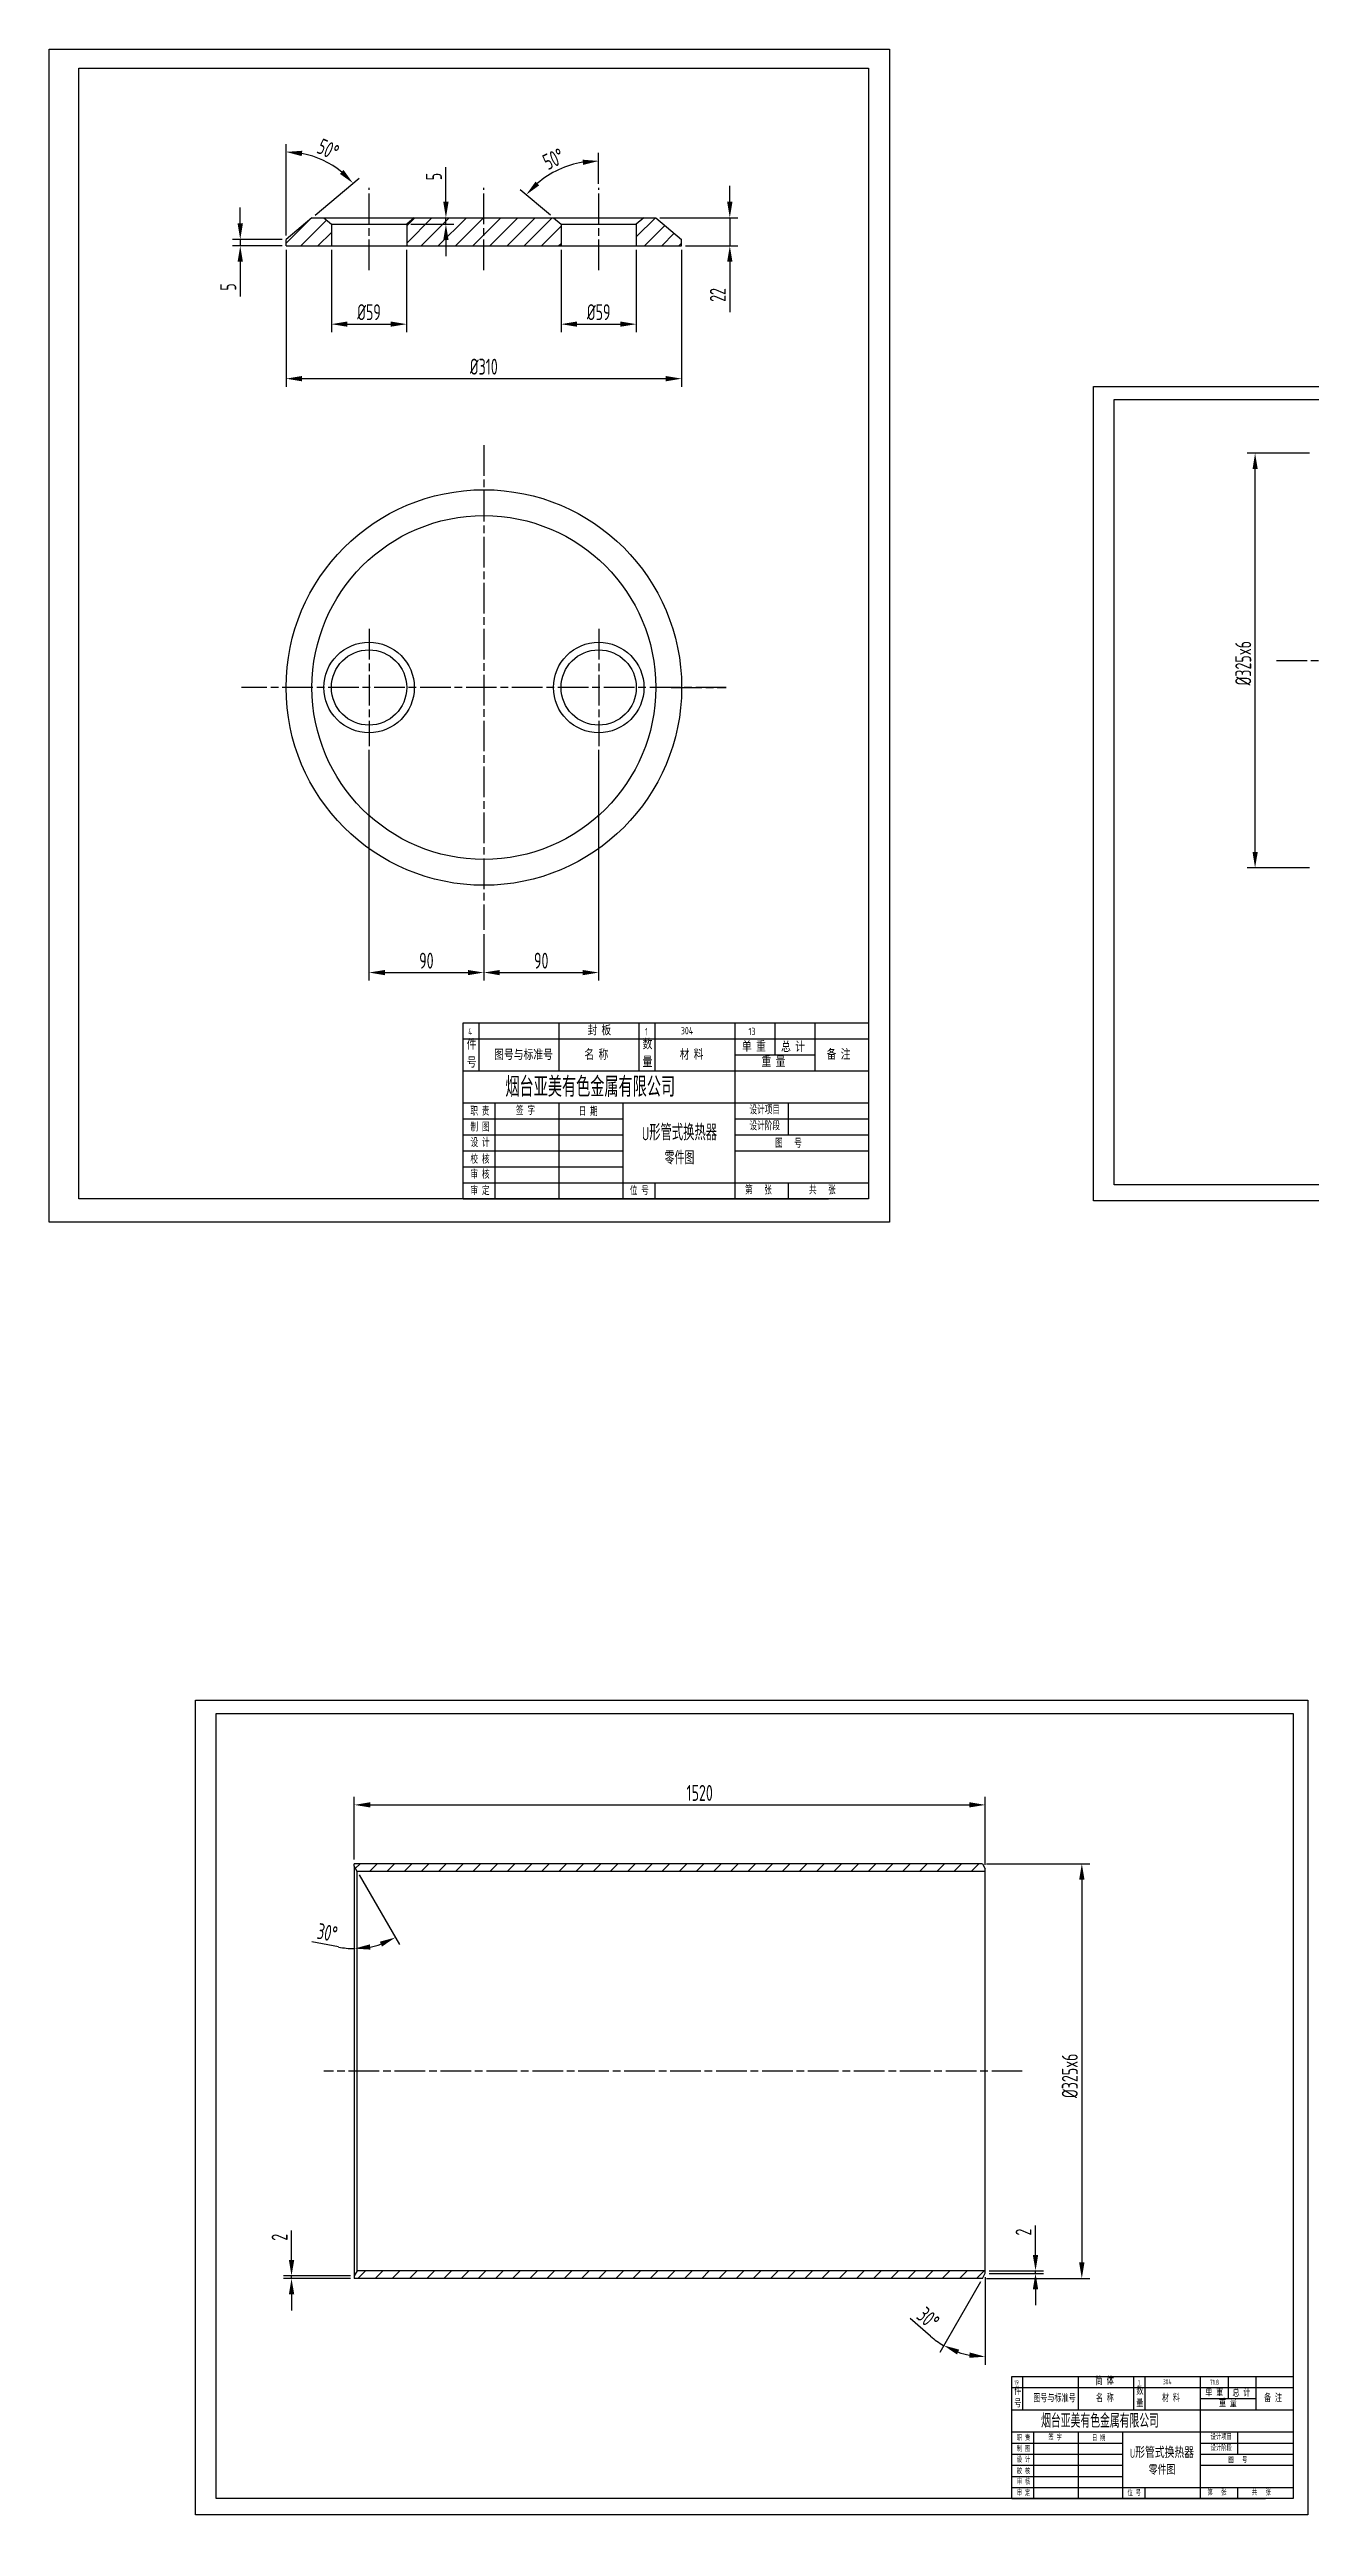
# Model space of a CAD drawing. Extents: x 1875 to 8428, y 2369 to 7964.
# Drawn here: x 5200 to 6189, y 2386 to 4318 of the extents above; entities that cross this region are included whole.
import ezdxf

# ---------------------------------------------------------------- set-up
doc = ezdxf.new("R2010")
doc.units = 0
doc.linetypes.add('ACAD_ISO08W100', pattern=[36, 24, -3, 6, -3])
doc.layers.get('DEFPOINTS').update_dxf_attribs({"linetype": 'CONTINUOUS'})
for name, color, linetype in [('中心线', 1, 'ACAD_ISO08W100'), ('实线', 6, 'CONTINUOUS'), ('文本', 4, 'CONTINUOUS'), ('标注', 3, 'CONTINUOUS')]:
    doc.layers.add(name, color=color, linetype=linetype)
doc.styles.get("Standard").update_dxf_attribs({"font": 'isocp.shx', "width": 0.707, "bigfont": 'hztxt.shx'})
doc.dimstyles.new('ISO-25', dxfattribs={"dimtxt": 2.5, "dimasz": 2.5, "dimexe": 1.25, "dimexo": 0.625, "dimtad": 1, "dimtxsty": 'STANDARD', "dimcen": 2.5, "dimazin": 3, "dimtfac": 1, "dimtmove": 0, "dimatfit": 3})

# ---------------------------------------------------------------- blocks, each defined once
blk = doc.blocks.new('*D51')
at = {"layer": 'DEFPOINTS', "color": 0}
for p in [(5421.2, 4164.1), (5480.2, 4164.1), (5480.2, 4102.7)]:
    blk.add_point(p, dxfattribs=at)
at = {"layer": '标注', "color": 3}
for p, q in [((5421.2, 4161), (5421.2, 4096.5)), ((5480.2, 4161), (5480.2, 4096.5)), ((5433.7, 4102.7), (5467.7, 4102.7))]:
    blk.add_line(p, q, dxfattribs=at)
for points in [[(5433.7, 4104.8), (5433.7, 4100.7), (5421.2, 4102.7)], [(5467.7, 4104.8), (5467.7, 4100.7), (5480.2, 4102.7)]]:
    blk.add_solid(points, dxfattribs=at)
at = {"layer": '标注', "color": 4, "insert": (5450.7, 4112.1), "char_height": 12.5, "attachment_point": 5}
blk.add_mtext('%%c59', dxfattribs=at)
blk = doc.blocks.new('*D52')
at = {"layer": 'DEFPOINTS', "color": 0}
for p in [(5601.2, 4164.1), (5660.2, 4164.1), (5660.2, 4102.7)]:
    blk.add_point(p, dxfattribs=at)
at = {"layer": '标注', "color": 3}
for p, q in [((5601.2, 4161), (5601.2, 4096.5)), ((5660.2, 4161), (5660.2, 4096.5)), ((5613.7, 4102.7), (5647.7, 4102.7))]:
    blk.add_line(p, q, dxfattribs=at)
for points in [[(5613.7, 4104.8), (5613.7, 4100.7), (5601.2, 4102.7)], [(5647.7, 4104.8), (5647.7, 4100.7), (5660.2, 4102.7)]]:
    blk.add_solid(points, dxfattribs=at)
at = {"layer": '标注', "color": 4, "insert": (5630.7, 4112.1), "char_height": 12.5, "attachment_point": 5}
blk.add_mtext('%%c59', dxfattribs=at)
blk = doc.blocks.new('*D53')
at = {"layer": 'DEFPOINTS', "color": 0}
for p in [(5385.7, 4164.1), (5695.7, 4164.1), (5695.7, 4060)]:
    blk.add_point(p, dxfattribs=at)
at = {"layer": '标注', "color": 3}
for p, q in [((5385.7, 4161), (5385.7, 4053.7)), ((5695.7, 4161), (5695.7, 4053.7)), ((5398.2, 4060), (5683.2, 4060))]:
    blk.add_line(p, q, dxfattribs=at)
for points in [[(5398.2, 4062.1), (5398.2, 4057.9), (5385.7, 4060)], [(5683.2, 4062.1), (5683.2, 4057.9), (5695.7, 4060)]]:
    blk.add_solid(points, dxfattribs=at)
at = {"layer": '标注', "color": 4, "insert": (5540.7, 4069.4), "char_height": 12.5, "attachment_point": 5}
blk.add_mtext('%%c310', dxfattribs=at)
blk = doc.blocks.new('*D54')
at = {"layer": 'DEFPOINTS', "color": 0}
for p in [(5349.8, 4164.1), (5385.7, 4169.1), (5385.7, 4164.1)]:
    blk.add_point(p, dxfattribs=at)
at = {"layer": '标注', "color": 3}
for p, q in [((5349.8, 4181.6), (5349.8, 4194.1)), ((5382.6, 4169.1), (5343.6, 4169.1)), ((5382.6, 4164.1), (5343.6, 4164.1)), ((5349.8, 4169.1), (5349.8, 4164.1)), ((5349.8, 4151.6), (5349.8, 4124.5))]:
    blk.add_line(p, q, dxfattribs=at)
for points in [[(5347.7, 4181.6), (5351.9, 4181.6), (5349.8, 4169.1)], [(5347.7, 4151.6), (5351.9, 4151.6), (5349.8, 4164.1)]]:
    blk.add_solid(points, dxfattribs=at)
at = {"layer": '标注', "color": 4, "insert": (5340.4, 4131.8), "char_height": 12.5, "attachment_point": 5, "rotation": 90}
blk.add_mtext('5', dxfattribs=at)
blk = doc.blocks.new('*D55')
at = {"layer": 'DEFPOINTS', "color": 0}
for p in [(5423.4, 4226.4), (5406, 4186.1), (5385.7, 4169.1), (5385.7, 4169.1), (5385.7, 4164.1)]:
    blk.add_point(p, dxfattribs=at)
at = {"layer": '标注', "color": 3}
for p, q in [((5385.7, 4172.2), (5385.7, 4243.9)), ((5408.4, 4188.1), (5443, 4217.2))]:
    blk.add_line(p, q, dxfattribs=at)
blk.add_arc((5385.7, 4169.1), 68.5, 50.4645, 79.5355, dxfattribs=at)
for points in [[(5398, 4234.4), (5398.4, 4238.6), (5385.7, 4237.7)], [(5430.8, 4223.5), (5427.9, 4220.5), (5438.2, 4213.2)]]:
    blk.add_solid(points, dxfattribs=at)
at = {"layer": '标注', "color": 4, "insert": (5418.7, 4239.7), "char_height": 12.5, "attachment_point": 5, "rotation": 335}
blk.add_mtext('50°', dxfattribs=at)
blk = doc.blocks.new('*D56')
at = {"layer": 'DEFPOINTS', "color": 0}
for p in [(5480.2, 4181.1), (5486.2, 4186.1), (5511, 4186.1)]:
    blk.add_point(p, dxfattribs=at)
at = {"layer": '标注', "color": 3}
for p, q in [((5511, 4198.6), (5511, 4225.7)), ((5483.4, 4181.1), (5517.3, 4181.1)), ((5489.3, 4186.1), (5517.3, 4186.1)), ((5511, 4181.1), (5511, 4186.1)), ((5511, 4168.6), (5511, 4156.1))]:
    blk.add_line(p, q, dxfattribs=at)
for points in [[(5508.9, 4198.6), (5513.1, 4198.6), (5511, 4186.1)], [(5508.9, 4168.6), (5513.1, 4168.6), (5511, 4181.1)]]:
    blk.add_solid(points, dxfattribs=at)
at = {"layer": '标注', "color": 4, "insert": (5501.6, 4218.4), "char_height": 12.5, "attachment_point": 5, "rotation": 90}
blk.add_mtext('5', dxfattribs=at)
blk = doc.blocks.new('*D57')
at = {"layer": 'DEFPOINTS', "color": 0}
for p in [(5609.4, 4227.5), (5630.7, 4209.5), (5595.3, 4186.1), (5601.2, 4181.1), (5630.7, 4145)]:
    blk.add_point(p, dxfattribs=at)
at = {"layer": '标注', "color": 3}
for p, q in [((5630.7, 4212.6), (5630.7, 4236.9)), ((5592.9, 4188.1), (5569.1, 4208.1))]:
    blk.add_line(p, q, dxfattribs=at)
blk.add_arc((5630.7, 4156.4), 74.3, 99.6564, 130.3436, dxfattribs=at)
for points in [[(5618.1, 4231.6), (5618.5, 4227.5), (5630.7, 4230.6)], [(5584.1, 4211.5), (5581.2, 4214.4), (5573.9, 4204.1)]]:
    blk.add_solid(points, dxfattribs=at)
at = {"layer": '标注', "color": 4, "insert": (5595.4, 4232.2), "char_height": 12.5, "attachment_point": 5, "rotation": 25}
blk.add_mtext('50°', dxfattribs=at)
blk = doc.blocks.new('*D58')
at = {"layer": 'DEFPOINTS', "color": 0}
for p in [(5450.7, 3772.1), (5540.7, 3628), (5540.7, 3594.6)]:
    blk.add_point(p, dxfattribs=at)
at = {"layer": '标注', "color": 3}
for p, q in [((5450.7, 3769), (5450.7, 3588.3)), ((5540.7, 3624.8), (5540.7, 3588.3)), ((5463.2, 3594.6), (5528.2, 3594.6))]:
    blk.add_line(p, q, dxfattribs=at)
for points in [[(5463.2, 3596.6), (5463.2, 3592.5), (5450.7, 3594.6)], [(5528.2, 3596.6), (5528.2, 3592.5), (5540.7, 3594.6)]]:
    blk.add_solid(points, dxfattribs=at)
at = {"layer": '标注', "color": 4, "insert": (5495.7, 3603.9), "char_height": 12.5, "attachment_point": 5}
blk.add_mtext('90', dxfattribs=at)
blk = doc.blocks.new('*D59')
at = {"layer": 'DEFPOINTS', "color": 0}
for p in [(5630.7, 3772.1), (5540.7, 3628), (5630.7, 3594.6)]:
    blk.add_point(p, dxfattribs=at)
at = {"layer": '标注', "color": 3}
for p, q in [((5630.7, 3769), (5630.7, 3588.3)), ((5540.7, 3624.8), (5540.7, 3588.3)), ((5553.2, 3594.6), (5618.2, 3594.6))]:
    blk.add_line(p, q, dxfattribs=at)
for points in [[(5553.2, 3596.6), (5553.2, 3592.5), (5540.7, 3594.6)], [(5618.2, 3596.6), (5618.2, 3592.5), (5630.7, 3594.6)]]:
    blk.add_solid(points, dxfattribs=at)
at = {"layer": '标注', "color": 4, "insert": (5585.7, 3603.9), "char_height": 12.5, "attachment_point": 5}
blk.add_mtext('90', dxfattribs=at)
blk = doc.blocks.new('*D60')
at = {"layer": 'DEFPOINTS', "color": 0}
for p in [(5675.5, 4186.1), (5695.7, 4164.1), (5733.5, 4164.1)]:
    blk.add_point(p, dxfattribs=at)
at = {"layer": '标注', "color": 3}
for p, q in [((5733.5, 4198.6), (5733.5, 4211.1)), ((5678.6, 4186.1), (5739.7, 4186.1)), ((5733.5, 4186.1), (5733.5, 4164.1)), ((5698.9, 4164.1), (5739.7, 4164.1)), ((5733.5, 4151.6), (5733.5, 4112))]:
    blk.add_line(p, q, dxfattribs=at)
for points in [[(5731.4, 4198.6), (5735.6, 4198.6), (5733.5, 4186.1)], [(5731.4, 4151.6), (5735.6, 4151.6), (5733.5, 4164.1)]]:
    blk.add_solid(points, dxfattribs=at)
at = {"layer": '标注', "color": 4, "insert": (5724.1, 4125.6), "char_height": 12.5, "attachment_point": 5, "rotation": 90}
blk.add_mtext('22', dxfattribs=at)
blk = doc.blocks.new('*D61')
at = {"layer": 'DEFPOINTS', "color": 0}
for p in [(6145.2, 4001.6), (6191, 4001.6), (6191, 3676.6)]:
    blk.add_point(p, dxfattribs=at)
at = {"layer": '标注', "color": 3}
for p, q in [((6187.9, 4001.6), (6139, 4001.6)), ((6145.2, 3689.1), (6145.2, 3989.1)), ((6187.9, 3676.6), (6139, 3676.6))]:
    blk.add_line(p, q, dxfattribs=at)
for points in [[(6143.2, 3989.1), (6147.3, 3989.1), (6145.2, 4001.6)], [(6143.2, 3689.1), (6147.3, 3689.1), (6145.2, 3676.6)]]:
    blk.add_solid(points, dxfattribs=at)
at = {"layer": '标注', "color": 4, "insert": (6135.9, 3837), "char_height": 12.5, "attachment_point": 5, "rotation": 90}
blk.add_mtext('%%c325x6', dxfattribs=at)
blk = doc.blocks.new('*D105')
at = {"layer": 'DEFPOINTS', "color": 0}
for p in [(5931.4, 2896.2), (5931.4, 2571.2), (6009.4, 2571.2)]:
    blk.add_point(p, dxfattribs=at)
at = {"layer": '标注', "color": 3}
for p, q in [((5934.6, 2896.2), (6015.7, 2896.2)), ((6009.4, 2883.7), (6009.4, 2583.7)), ((5934.6, 2571.2), (6015.7, 2571.2))]:
    blk.add_line(p, q, dxfattribs=at)
for points in [[(6007.3, 2883.7), (6011.5, 2883.7), (6009.4, 2896.2)], [(6007.3, 2583.7), (6011.5, 2583.7), (6009.4, 2571.2)]]:
    blk.add_solid(points, dxfattribs=at)
at = {"layer": '标注', "color": 4, "insert": (6000, 2730), "char_height": 12.5, "attachment_point": 5, "rotation": 90}
blk.add_mtext('%%c325x6', dxfattribs=at)
blk = doc.blocks.new('*D106')
at = {"layer": 'DEFPOINTS', "color": 0}
for p in [(5933.7, 2942.3), (5439.2, 2896.2), (5933.7, 2892.2)]:
    blk.add_point(p, dxfattribs=at)
at = {"layer": '标注', "color": 3}
for p, q in [((5439.2, 2899.4), (5439.2, 2948.6)), ((5451.7, 2942.3), (5921.2, 2942.3)), ((5933.7, 2895.4), (5933.7, 2948.6))]:
    blk.add_line(p, q, dxfattribs=at)
for points in [[(5451.7, 2944.4), (5451.7, 2940.3), (5439.2, 2942.3)], [(5921.2, 2944.4), (5921.2, 2940.3), (5933.7, 2942.3)]]:
    blk.add_solid(points, dxfattribs=at)
at = {"layer": '标注', "color": 4, "insert": (5709.9, 2951.7), "char_height": 12.5, "attachment_point": 5}
blk.add_mtext('1520', dxfattribs=at)
blk = doc.blocks.new('*D107')
at = {"layer": 'DEFPOINTS', "color": 0}
for p in [(5390, 2573.2), (5439.2, 2573.2), (5439.2, 2571.2)]:
    blk.add_point(p, dxfattribs=at)
at = {"layer": '标注', "color": 3}
for p, q in [((5390, 2585.7), (5390, 2608.8)), ((5436.1, 2573.2), (5383.7, 2573.2)), ((5436.1, 2571.2), (5383.7, 2571.2)), ((5390, 2571.2), (5390, 2573.2)), ((5390, 2558.7), (5390, 2546.2))]:
    blk.add_line(p, q, dxfattribs=at)
for points in [[(5387.9, 2585.7), (5392.1, 2585.7), (5390, 2573.2)], [(5387.9, 2558.7), (5392.1, 2558.7), (5390, 2571.2)]]:
    blk.add_solid(points, dxfattribs=at)
at = {"layer": '标注', "color": 4, "insert": (5380.6, 2603.5), "char_height": 12.5, "attachment_point": 5, "rotation": 90}
blk.add_mtext('2', dxfattribs=at)
blk = doc.blocks.new('*D108')
at = {"layer": 'DEFPOINTS', "color": 0}
for p in [(5439.2, 2894.2), (5439.2, 2894.2), (5441.5, 2890.2), (5461.3, 2833.6), (5439.2, 2573.2)]:
    blk.add_point(p, dxfattribs=at)
at = {"layer": '标注', "color": 3}
for p, q in [((5443.1, 2887.5), (5474.6, 2833)), ((5426.8, 2831), (5405.9, 2835.1))]:
    blk.add_line(p, q, dxfattribs=at)
for start, end in [(258.8771, 270), (281.1229, 288.8771)]:
    blk.add_arc((5439.2, 2894.2), 64.5, start, end, dxfattribs=at)
for points in [[(5451.8, 2828.9), (5451.4, 2833), (5439.2, 2829.7)], [(5459.2, 2835.1), (5460.9, 2831.3), (5471.4, 2838.4)]]:
    blk.add_solid(points, dxfattribs=at)
at = {"layer": '标注', "color": 4, "insert": (5418.1, 2842.2), "char_height": 12.5, "attachment_point": 5, "rotation": 348.8771}
blk.add_mtext('30°', dxfattribs=at)
blk = doc.blocks.new('*D109')
at = {"layer": 'DEFPOINTS', "color": 0}
for p in [(5933.7, 2892.2), (5931.4, 2571.2), (5933.7, 2575.2), (5933.7, 2575.2), (5922.4, 2510.9)]:
    blk.add_point(p, dxfattribs=at)
at = {"layer": '标注', "color": 3}
for p, q in [((5933.7, 2572.1), (5933.7, 2503.6)), ((5929.9, 2568.5), (5898, 2513.2)), ((5890.9, 2525.9), (5874.8, 2539.9))]:
    blk.add_line(p, q, dxfattribs=at)
for start, end in [(229.0215, 240), (250.9785, 259.0215)]:
    blk.add_arc((5933.7, 2575.2), 65.3, start, end, dxfattribs=at)
for points in [[(5911.6, 2511.6), (5913.3, 2515.4), (5901.1, 2518.7)], [(5921.5, 2513.2), (5921.1, 2509), (5933.7, 2509.9)]]:
    blk.add_solid(points, dxfattribs=at)
at = {"layer": '标注', "color": 4, "insert": (5889, 2540), "char_height": 12.5, "attachment_point": 5, "rotation": 319.0215}
blk.add_mtext('30°', dxfattribs=at)
blk = doc.blocks.new('*D110')
at = {"layer": 'DEFPOINTS', "color": 0}
for p in [(5933.7, 2577.2), (5933.7, 2575.2), (5973.1, 2577.2)]:
    blk.add_point(p, dxfattribs=at)
at = {"layer": '标注', "color": 3}
for p, q in [((5973.1, 2589.7), (5973.1, 2612.8)), ((5936.9, 2577.2), (5979.3, 2577.2)), ((5936.9, 2575.2), (5979.3, 2575.2)), ((5973.1, 2575.2), (5973.1, 2577.2)), ((5973.1, 2562.7), (5973.1, 2550.2))]:
    blk.add_line(p, q, dxfattribs=at)
for points in [[(5971, 2589.7), (5975.2, 2589.7), (5973.1, 2577.2)], [(5971, 2562.7), (5975.2, 2562.7), (5973.1, 2575.2)]]:
    blk.add_solid(points, dxfattribs=at)
at = {"layer": '标注', "color": 4, "insert": (5963.7, 2607.5), "char_height": 12.5, "attachment_point": 5, "rotation": 90}
blk.add_mtext('2', dxfattribs=at)

msp = doc.modelspace()

# ---------------------------------------------------------------- hatches: boundary and pattern name
at = {"layer": '实线'}
h = msp.add_hatch(dxfattribs=at)
h.set_pattern_fill('ANSI31', color=256, scale=3, style=0)
h.set_pattern_definition([(45, (-321.192, 183.339), (-6.735192, 6.735192), [])])
h.paths.add_polyline_path([(5675.482, 4186.116), (5666.2, 4186.116), (5660.242, 4181.116), (5660.242, 4164.116), (5695.742, 4164.116), (5695.742, 4169.116)])
h.paths.add_polyline_path([(5601.242, 4164.116), (5601.242, 4181.116), (5595.283, 4186.116), (5540.742, 4186.116), (5540.742, 4164.116)])
h.paths.add_polyline_path([(5540.742, 4164.116), (5540.742, 4186.116), (5486.2, 4186.116), (5480.242, 4181.116), (5480.242, 4164.116)])
h.paths.add_polyline_path([(5421.242, 4164.116), (5421.242, 4181.116), (5415.283, 4186.116), (5406.001, 4186.116), (5385.742, 4169.116), (5385.742, 4164.116)])
h = msp.add_hatch(dxfattribs=at)
h.set_pattern_fill('ANSI31', color=256, scale=3, style=0)
h.set_pattern_definition([(45, (-6729.748, -1976.32), (-6.735192, 6.735192), [])])
h.paths.add_polyline_path([(5439.2, 2896.236), (5439.2, 2894.236), (5441.509, 2890.236), (5933.745, 2890.236), (5933.745, 2892.236), (5931.435, 2896.236)])
h.paths.add_polyline_path([(5441.509, 2577.236), (5439.2, 2573.236), (5439.2, 2571.236), (5931.435, 2571.236), (5933.745, 2575.236), (5933.745, 2577.236)])

# ---------------------------------------------------------------- linework, layer by layer
at = {"layer": '中心线'}
for p, q in [((5450.742, 4144.99), (5450.742, 4209.514)), ((5540.742, 4144.99), (5540.742, 4209.514)), ((5630.742, 4144.99), (5630.742, 4209.514)), ((5540.742, 4007.977), (5540.742, 3629.735)), ((5540.742, 4007.977), (5540.742, 3627.962)), ((5450.742, 3863.825), (5450.742, 3772.113)), ((5630.742, 3863.825), (5630.742, 3772.113)), ((6161.981, 3839.085), (6312.784, 3839.085)), ((5730.749, 3817.969), (5350.734, 3817.969)), ((5687.602, 3817.969), (5730.749, 3817.969)), ((5687.602, 3817.969), (5730.749, 3817.969)), ((5962.773, 2733.736), (5415.424, 2733.736))]:
    msp.add_line(p, q, dxfattribs=at)
at = {"layer": '实线'}
for p, q in [((5406.001, 4186.116), (5385.742, 4169.116)), ((5406.001, 4186.116), (5675.482, 4186.116)), ((5415.283, 4186.116), (5421.242, 4181.116)), ((5421.242, 4181.116), (5421.242, 4164.116)), ((5421.242, 4181.116), (5480.242, 4181.116)), ((5486.2, 4186.116), (5480.242, 4181.116)), ((5480.242, 4181.116), (5480.242, 4164.116)), ((5595.283, 4186.116), (5601.242, 4181.116)), ((5601.242, 4181.116), (5601.242, 4164.116)), ((5601.242, 4181.116), (5660.242, 4181.116)), ((5666.2, 4186.116), (5660.242, 4181.116)), ((5660.242, 4181.116), (5660.242, 4164.116)), ((5675.482, 4186.116), (5695.742, 4169.116)), ((5385.742, 4164.116), (5385.742, 4169.116)), ((5385.742, 4164.116), (5695.742, 4164.116)), ((5695.742, 4164.116), (5695.742, 4169.116)), ((5931.435, 2896.236), (5439.2, 2896.236)), ((5439.2, 2894.236), (5439.2, 2896.236)), ((5441.509, 2890.236), (5439.2, 2894.236)), ((5439.2, 2894.236), (5439.2, 2573.236)), ((5933.745, 2890.236), (5441.509, 2890.236)), ((5441.509, 2577.236), (5441.509, 2890.236)), ((5931.435, 2896.236), (5933.745, 2892.236)), ((5933.745, 2575.236), (5933.745, 2892.236)), ((5441.509, 2577.236), (5439.2, 2573.236)), ((5439.2, 2573.236), (5439.2, 2571.236)), ((5931.435, 2571.236), (5439.2, 2571.236)), ((5933.745, 2577.236), (5441.509, 2577.236)), ((5931.435, 2571.236), (5933.745, 2575.236))]:
    msp.add_line(p, q, dxfattribs=at)
for centre, radius in [((5540.742, 3817.969), 155), ((5540.742, 3817.969), 134.74), ((5450.742, 3817.969), 35.459), ((5450.742, 3817.969), 29.5), ((5630.742, 3817.969), 35.459), ((5630.742, 3817.969), 29.5)]:
    msp.add_circle(centre, radius, dxfattribs=at)
at = {"layer": '标注'}
for p, q in [((5524.491, 3417.179), (5524.491, 3555.131)), ((5524.491, 3555.131), (5842.2, 3555.131)), ((5524.491, 3555.131), (5842.2, 3555.131)), ((5537.032, 3517.508), (5537.032, 3555.131)), ((5599.738, 3517.508), (5599.738, 3555.131)), ((5662.444, 3517.508), (5662.444, 3555.131)), ((5674.985, 3517.508), (5674.985, 3555.131)), ((5737.69, 3492.425), (5737.69, 3555.131)), ((5769.043, 3530.049), (5769.043, 3555.131)), ((5800.396, 3517.508), (5800.396, 3555.131)), ((5524.491, 3542.59), (5842.2, 3542.59)), ((5524.491, 3517.508), (5842.2, 3517.508)), ((5737.69, 3530.049), (5800.396, 3530.049)), ((5524.491, 3417.179), (5524.491, 3492.425)), ((5524.491, 3417.179), (5524.491, 3492.425)), ((5524.491, 3492.425), (5842.2, 3492.425)), ((5524.491, 3479.884), (5649.902, 3479.884)), ((5549.573, 3417.179), (5549.573, 3492.425)), ((5599.738, 3417.179), (5599.738, 3492.425)), ((5649.902, 3417.179), (5649.902, 3492.425)), ((5737.69, 3417.179), (5737.69, 3492.425)), ((5737.69, 3479.884), (5842.2, 3479.884)), ((5779.494, 3467.343), (5779.494, 3492.425)), ((5524.491, 3467.343), (5649.902, 3467.343)), ((5737.69, 3467.343), (5842.2, 3467.343)), ((5524.491, 3454.802), (5649.902, 3454.802)), ((5524.491, 3442.261), (5649.902, 3442.261)), ((5737.69, 3454.802), (5842.2, 3454.802)), ((5524.491, 3429.72), (5842.2, 3429.72)), ((5674.985, 3417.179), (5674.985, 3429.72)), ((5779.494, 3417.179), (5779.494, 3429.72)), ((5524.491, 3417.179), (5810.847, 3417.179)), ((5954.47, 2398.668), (5954.47, 2494.469)), ((5954.47, 2494.469), (6175.101, 2494.469)), ((5954.47, 2494.469), (6175.101, 2494.469)), ((5963.179, 2468.341), (5963.179, 2494.469)), ((6006.724, 2468.341), (6006.724, 2494.469)), ((6050.27, 2468.341), (6050.27, 2494.469)), ((6058.979, 2468.341), (6058.979, 2494.469)), ((6102.525, 2450.923), (6102.525, 2494.469)), ((6124.297, 2477.05), (6124.297, 2494.469)), ((6146.07, 2468.341), (6146.07, 2494.469)), ((5954.47, 2485.759), (6175.101, 2485.759)), ((6102.525, 2477.05), (6146.07, 2477.05)), ((5954.47, 2468.341), (6175.101, 2468.341)), ((5954.47, 2398.668), (5954.47, 2450.923)), ((5954.47, 2398.668), (5954.47, 2450.923)), ((5954.47, 2450.923), (6175.101, 2450.923)), ((5954.47, 2442.214), (6041.561, 2442.214)), ((5971.888, 2398.668), (5971.888, 2450.923)), ((6006.724, 2398.668), (6006.724, 2450.923)), ((6041.561, 2398.668), (6041.561, 2450.923)), ((6102.525, 2398.668), (6102.525, 2450.923)), ((6102.525, 2442.214), (6175.101, 2442.214)), ((6131.555, 2433.505), (6131.555, 2450.923)), ((5954.47, 2433.505), (6041.561, 2433.505)), ((5954.47, 2424.796), (6041.561, 2424.796)), ((5954.47, 2416.086), (6041.561, 2416.086)), ((6102.525, 2433.505), (6175.101, 2433.505)), ((6102.525, 2424.796), (6175.101, 2424.796)), ((5954.47, 2407.377), (6175.101, 2407.377)), ((5954.47, 2398.668), (6153.328, 2398.668)), ((6058.979, 2398.668), (6058.979, 2407.377)), ((6131.555, 2398.668), (6131.555, 2407.377))]:
    msp.add_line(p, q, dxfattribs=at)
for points in [[(5200.145, 4318.108), (5858.714, 4318.108), (5858.714, 3399.021), (5200.145, 3399.021)], [(5223.265, 4303.252), (5842.2, 4303.252), (5842.2, 3417.179), (5223.265, 3417.179)], [(6018.665, 4053.942), (6476.005, 4053.942), (6476.005, 3415.687), (6018.665, 3415.687)], [(6034.721, 4043.625), (6464.537, 4043.625), (6464.537, 3428.296), (6034.721, 3428.296)], [(5314.822, 3024.314), (6186.569, 3024.314), (6186.569, 2386.059), (5314.822, 2386.059)], [(5330.877, 3013.997), (6175.101, 3013.997), (6175.101, 2398.668), (5330.877, 2398.668)]]:
    msp.add_lwpolyline(points, close=True, dxfattribs=at)

# ---------------------------------------------------------------- texts
at = {"layer": '文本'}
for s, insert, char_height, width, attachment_point in [('件\\P号', (5527.357, 3542.425), 8.361, 11.45025, 1), ('4', (5528.468, 3550.849), 5.225, 16.81669, 1), ('封 板', (5622.007, 3553.387), 8, 260.80086, 1), ('数\\P量', (5665.131, 3542.721), 8.361, 11.45025, 1), ('1', (5667.07, 3551.032), 5.76, 30.789, 1), ('304', (5695.082, 3551.905), 5.76, 129.49487, 1), ('单 重', (5743.058, 3540.905), 8.3608, 85.66708, 1), ('13', (5748.189, 3551.289), 5.76, 119.53372, 1), ('总 计', (5773.66, 3540.573), 8.3608, 85.66708, 1), ('图号与标准号', (5548.786, 3534.424), 8.3608, 60.88768, 1), ('名 称', (5619.522, 3534.489), 8.3608, 85.66708, 1), ('材 料', (5694.16, 3534.633), 8.3608, 85.66708, 1), ('重 量', (5758.359, 3528.936), 8.3608, 85.66708, 1), ('备 注', (5809.38, 3534.633), 8.3608, 85.66708, 1), ('烟台亚美有色金属有限公司', (5557.621, 3512.851), 15.67642, 213.19926, 1), ('职 责', (5530.214, 3488.828), 6.2706, 40.75469, 1), ('签 字', (5565.874, 3489.396), 6.2706, 34.03398, 1), ('日 期', (5614.985, 3488.586), 6.2706, 34.43914, 1), ('设计项目', (5748.914, 3489.876), 6.2706, 41.80378, 1), ('设计阶段', (5748.914, 3477.335), 6.2706, 41.80378, 1), ('制 图', (5530.214, 3476.38), 6.2706, 40.75469, 1), ('设 计', (5530.214, 3464.253), 6.2706, 40.75469, 1), ('{\\H0.8267x;U}形管式换热器\\P{\\H0.8333x;零件图}', (5694.077, 3475.632), 12.54113, 84.09059, 2), ('图   号', (5768.987, 3463.744), 6.2706, 85.66708, 1), ('校 核', (5530.214, 3451.167), 6.2706, 40.75469, 1), ('审 核', (5530.214, 3439.358), 6.2706, 40.75469, 1), ('审 定', (5530.214, 3426.592), 6.2706, 40.75469, 1), ('位 号', (5655.122, 3426.57), 6.2706, 23.45875, 1), ('第   张', (5745.423, 3427.074), 6.2706, 85.66708, 1), ('共   张', (5795.514, 3427.074), 6.2706, 85.66708, 1), ('筒 体', (6020.072, 2493.656), 6, 181.11171, 1), ('19', (5956.368, 2491.495), 3.6288, 11.67825, 1), ('件\\P号', (5956.46, 2485.645), 5.806, 7.95157, 1), ('图号与标准号', (5971.341, 2480.089), 5.8061, 42.28311, 1), ('名 称', (6020.463, 2480.134), 5.8061, 59.49103, 1), ('数\\P量', (6052.136, 2485.851), 5.806, 7.95157, 1), ('1', (6053.482, 2491.622), 4, 21.38125, 1), ('材 料', (6072.295, 2480.234), 5.8061, 59.49103, 1), ('304', (6072.935, 2492.228), 4, 89.92699, 1), ('单 重', (6106.252, 2484.589), 5.8061, 59.49103, 1), ('71.8', (6109.815, 2491.8), 4, 83.00953, 1), ('重 量', (6116.878, 2476.277), 5.8061, 59.49103, 1), ('总 计', (6127.503, 2484.358), 5.8061, 59.49103, 1), ('备 注', (6152.309, 2480.234), 5.8061, 59.49103, 1), ('烟台亚美有色金属有限公司', (5977.476, 2465.107), 10.8864, 148.05504, 1), ('职 责', (5958.444, 2448.424), 4.3546, 28.30187, 1), ('制 图', (5958.444, 2439.781), 4.3546, 28.30187, 1), ('签 字', (5983.207, 2448.819), 4.3546, 23.63471, 1), ('日 期', (6017.312, 2448.257), 4.3546, 23.91607, 1), ('{\\H0.8267x;U}形管式换热器\\P{\\H0.8333x;零件图}', (6072.238, 2439.261), 8.70912, 58.39624, 2), ('设计项目', (6110.319, 2449.152), 4.3546, 29.0304, 1), ('设计阶段', (6110.319, 2440.443), 4.3546, 29.0304, 1), ('校 核', (5958.444, 2422.271), 4.3546, 28.30187, 1), ('设 计', (5958.444, 2431.358), 4.3546, 28.30187, 1), ('图   号', (6124.258, 2431.006), 4.3546, 59.49103, 1), ('审 核', (5958.444, 2414.071), 4.3546, 28.30187, 1), ('审 定', (5958.444, 2405.205), 4.3546, 28.30187, 1), ('位 号', (6045.186, 2405.19), 4.3546, 16.2908, 1), ('第   张', (6107.894, 2405.54), 4.3546, 59.49103, 1), ('共   张', (6142.68, 2405.54), 4.3546, 59.49103, 1)]:
    msp.add_mtext(s, dxfattribs=dict(at, insert=insert, char_height=char_height, width=width, attachment_point=attachment_point))

# ---------------------------------------------------------------- dimensions: what is measured, and where the dimension line sits
at = {"layer": '标注'}
for base, line1, line2, picture, middle in [((5423.403, 4226.377), ((5406.001, 4186.116), (5385.742, 4169.116)), ((5385.742, 4164.116), (5385.742, 4169.116)), '*D55', (5418.668, 4239.727)), ((5609.445, 4227.499), ((5630.742, 4144.99), (5630.742, 4209.514)), ((5595.283, 4186.116), (5601.242, 4181.116)), '*D57', (5595.398, 4232.158)), ((5461.257, 2833.635), ((5439.2, 2894.236), (5439.2, 2573.236)), ((5441.509, 2890.236), (5439.2, 2894.236)), '*D108', (5418.13, 2842.208)), ((5922.3991, 2510.8925), ((5933.7447, 2575.2364), (5933.7447, 2892.2364)), ((5931.4353, 2571.2364), (5933.7447, 2575.2364)), '*D109', (5889.0161, 2539.9633))]:
    dim = msp.add_angular_dim_2l(base=base, line1=line1, line2=line2, dimstyle='ISO-25', override={"dimscale": 5, "dimdec": 0, "dimdsep": 46, "dimclrd": 3, "dimclre": 3, "dimclrt": 4}, dxfattribs=at)
    dim.commit()
    dim.dimension.update_dxf_attribs({"geometry": picture, "text_midpoint": middle})
for base, p1, p2, angle, picture, middle in [((5511, 4186.116), (5480.242, 4181.116), (5486.2, 4186.116), 90, '*D56', (5501.625, 4218.408)), ((5349.805, 4164.116), (5385.742, 4169.116), (5385.742, 4164.116), 90, '*D54', (5340.43, 4131.824)), ((5733.497, 4164.116), (5675.482, 4186.116), (5695.742, 4164.116), 90, '*D60', (5724.122, 4125.574)), ((5389.992, 2573.236), (5439.2, 2571.236), (5439.2, 2573.236), 270, '*D107', (5380.616, 2603.506)), ((5973.097, 2577.236), (5933.745, 2575.236), (5933.745, 2577.236), 90, '*D110', (5963.72, 2607.506))]:
    dim = msp.add_linear_dim(base=base, p1=p1, p2=p2, angle=angle, dimstyle='ISO-25', override={"dimscale": 5, "dimdsep": 46, "dimclrd": 3, "dimclre": 3, "dimclrt": 4}, dxfattribs=at)
    dim.commit()
    dim.dimension.update_dxf_attribs({"geometry": picture, "text_midpoint": middle})
for base, p1, p2, text, picture, middle in [((5695.742, 4059.989), (5385.742, 4164.116), (5695.742, 4164.116), '%%c310', '*D53', (5540.742, 4069.364)), ((5480.242, 4102.745), (5421.242, 4164.116), (5480.242, 4164.116), '%%c59', '*D51', (5450.742, 4112.12)), ((5660.242, 4102.745), (5601.242, 4164.116), (5660.242, 4164.116), '%%c59', '*D52', (5630.742, 4112.12))]:
    dim = msp.add_linear_dim(base=base, p1=p1, p2=p2, text=text, dimstyle='ISO-25', override={"dimscale": 5, "dimdsep": 46, "dimclrd": 3, "dimclre": 3, "dimclrt": 4}, dxfattribs=at)
    dim.commit()
    dim.dimension.update_dxf_attribs({"geometry": picture, "text_midpoint": middle})
for base, p1, p2, angle, text, picture, middle in [((6145.24, 4001.585), (6191.009, 3676.585), (6191.009, 4001.585), 90, '%%c325x6', '*D61', (6145.24, 3837.018)), ((5933.745, 2942.35), (5439.2, 2896.236), (5933.745, 2892.236), 180, '1520', '*D106', (5709.874, 2942.35)), ((6009.424, 2571.236), (5931.435, 2896.236), (5931.435, 2571.236), 270, '%%c325x6', '*D105', (6009.424, 2729.977))]:
    dim = msp.add_linear_dim(base=base, p1=p1, p2=p2, angle=angle, text=text, dimstyle='ISO-25', override={"dimscale": 5, "dimdsep": 46, "dimclrd": 3, "dimclre": 3, "dimclrt": 4}, dxfattribs=at)
    dim.commit()
    dim.dimension.update_dxf_attribs({"geometry": picture, "text_midpoint": middle, "dimtype": 160})
for base, p1, p2, override, picture, middle in [((5540.742, 3594.552), (5450.742, 3772.113), (5540.742, 3627.962), {"dimscale": 5, "dimdsep": 46, "dimclrd": 3, "dimclre": 3, "dimclrt": 4}, '*D58', (5495.742, 3603.927)), ((5630.742, 3594.552), (5540.742, 3627.962), (5630.742, 3772.113), {"dimscale": 5, "dimdsep": 46, "dimclrd": 3, "dimclre": 3, "dimclrt": 4, "dimtmove": 1}, '*D59', (5585.742, 3603.927))]:
    dim = msp.add_linear_dim(base=base, p1=p1, p2=p2, dimstyle='ISO-25', override=override, dxfattribs=at)
    dim.commit()
    dim.dimension.update_dxf_attribs({"geometry": picture, "text_midpoint": middle})

doc.saveas('drawing.dxf')
